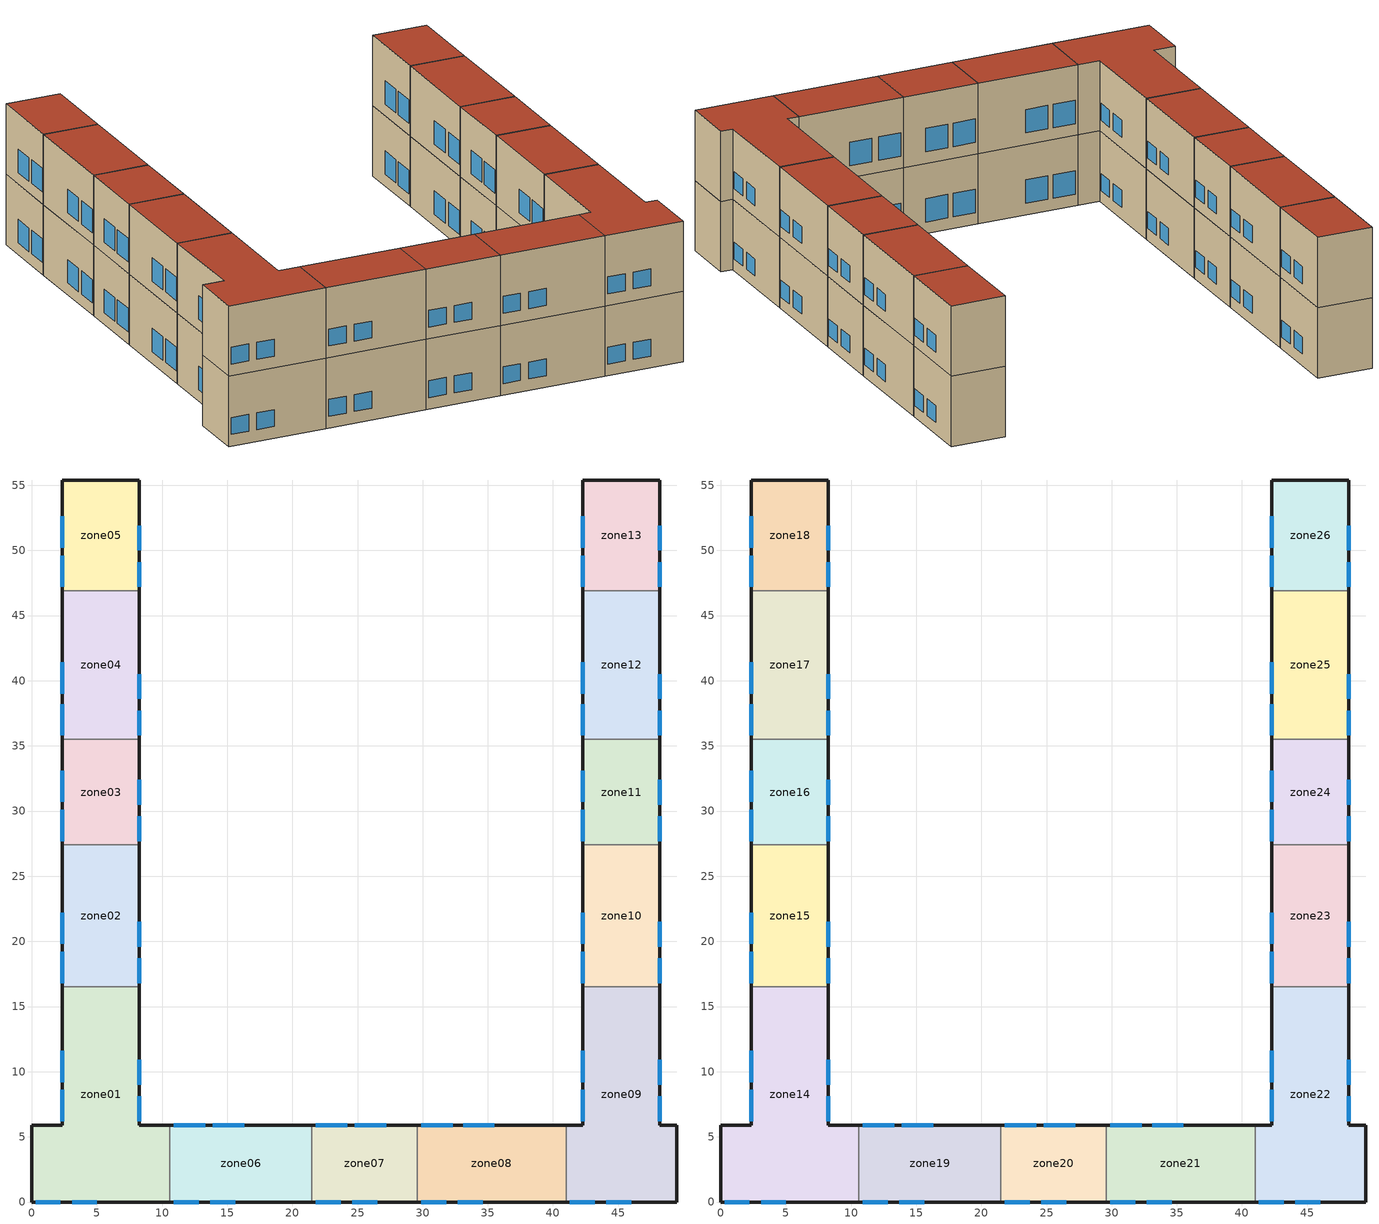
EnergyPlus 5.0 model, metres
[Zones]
zone01
 floor ground (GROUND_FLOOR): 0,0 0,5.9 2.35,5.9 2.35,16.5 8.25,16.5 8.25,5.9 10.6,5.9 10.6,0 z0
 wall outside (EXT_WALL): 10.6,5.9 8.25,5.9 8.25,16.5 / 2.35,16.5 2.35,5.9 0,5.9 0,0 10.6,0 z0:7.5
 wall to zone06 (ADJ_WALL): 10.6,0 10.6,5.9 z0:7.5
 wall to zone02 (ADJ_WALL): 8.25,16.5 2.35,16.5 z0:7.5
 window (EXT_WINDOW1): 0.3,0 2.2,0 / 3.1,0 5,0 / 8.25,6.2 8.25,8.1 / 8.25,9 8.25,10.9 z1.25:3.05; 2.35,8.6 2.35,6.2 / 2.35,11.6 2.35,9.2 z1.25:3.75
 ceiling to zone14 (ADJ_CEILING): 10.6,0 10.6,5.9 8.25,5.9 8.25,16.5 2.35,16.5 2.35,5.9 0,5.9 0,0 z7.5
zone02
 floor ground (GROUND_FLOOR): 2.35,27.4 8.25,27.4 8.25,16.5 2.35,16.5 z0
 wall outside (EXT_WALL): 8.25,16.5 8.25,27.4 / 2.35,27.4 2.35,16.5 z0:7.5
 wall to zone03 (ADJ_WALL): 8.25,27.4 2.35,27.4 z0:7.5
 wall to zone01 (ADJ_WALL): 2.35,16.5 8.25,16.5 z0:7.5
 window (EXT_WINDOW1): 8.25,16.8 8.25,18.7 / 8.25,19.6 8.25,21.5 z1.25:3.05; 2.35,19.2 2.35,16.8 / 2.35,22.2 2.35,19.8 z1.25:3.75
 ceiling to zone15 (ADJ_CEILING): 2.35,16.5 8.25,16.5 8.25,27.4 2.35,27.4 z7.5
zone03
 floor ground (GROUND_FLOOR): 2.35,35.5 8.25,35.5 8.25,27.4 2.35,27.4 z0
 wall outside (EXT_WALL): 8.25,27.4 8.25,35.5 / 2.35,35.5 2.35,27.4 z0:7.5
 wall to zone04 (ADJ_WALL): 8.25,35.5 2.35,35.5 z0:7.5
 wall to zone02 (ADJ_WALL): 2.35,27.4 8.25,27.4 z0:7.5
 window (EXT_WINDOW1): 8.25,27.7 8.25,29.6 / 8.25,30.5 8.25,32.4 z1.25:3.05; 2.35,30.1 2.35,27.7 / 2.35,33.1 2.35,30.7 z1.25:3.75
 ceiling to zone16 (ADJ_CEILING): 2.35,27.4 8.25,27.4 8.25,35.5 2.35,35.5 z7.5
zone04
 floor ground (GROUND_FLOOR): 2.35,46.9 8.25,46.9 8.25,35.5 2.35,35.5 z0
 wall outside (EXT_WALL): 8.25,35.5 8.25,46.9 / 2.35,46.9 2.35,35.5 z0:7.5
 wall to zone05 (ADJ_WALL): 8.25,46.9 2.35,46.9 z0:7.5
 wall to zone03 (ADJ_WALL): 2.35,35.5 8.25,35.5 z0:7.5
 window (EXT_WINDOW1): 8.25,35.8 8.25,37.7 / 8.25,38.6 8.25,40.5 z1.25:3.05; 2.35,38.2 2.35,35.8 / 2.35,41.4 2.35,39 z1.25:3.75
 ceiling to zone17 (ADJ_CEILING): 2.35,35.5 8.25,35.5 8.25,46.9 2.35,46.9 z7.5
zone05
 floor ground (GROUND_FLOOR): 2.35,55.4 8.25,55.4 8.25,46.9 2.35,46.9 z0
 wall outside (EXT_WALL): 8.25,46.9 8.25,55.4 2.35,55.4 2.35,46.9 z0:7.5
 wall to zone04 (ADJ_WALL): 2.35,46.9 8.25,46.9 z0:7.5
 window (EXT_WINDOW1): 8.25,47.2 8.25,49.1 / 8.25,50 8.25,51.9 z1.25:3.05; 2.35,49.6 2.35,47.2 / 2.35,52.6 2.35,50.2 z1.25:3.75
 ceiling to zone18 (ADJ_CEILING): 2.35,46.9 8.25,46.9 8.25,55.4 2.35,55.4 z7.5
zone06
 floor ground (GROUND_FLOOR): 10.6,5.9 21.5,5.9 21.5,0 10.6,0 z0
 wall outside (EXT_WALL): 21.5,5.9 10.6,5.9 / 10.6,0 21.5,0 z0:7.5
 wall to zone07 (ADJ_WALL): 21.5,0 21.5,5.9 z0:7.5
 wall to zone01 (ADJ_WALL): 10.6,5.9 10.6,0 z0:7.5
 window (EXT_WINDOW1): 10.9,0 12.8,0 / 13.7,0 15.6,0 z1.25:3.05; 13.3,5.9 10.9,5.9 / 16.3,5.9 13.9,5.9 z1.25:3.75
 ceiling to zone19 (ADJ_CEILING): 10.6,0 21.5,0 21.5,5.9 10.6,5.9 z7.5
zone07
 floor ground (GROUND_FLOOR): 21.5,5.9 29.6,5.9 29.6,0 21.5,0 z0
 wall outside (EXT_WALL): 29.6,5.9 21.5,5.9 / 21.5,0 29.6,0 z0:7.5
 wall to zone08 (ADJ_WALL): 29.6,0 29.6,5.9 z0:7.5
 wall to zone06 (ADJ_WALL): 21.5,5.9 21.5,0 z0:7.5
 window (EXT_WINDOW1): 21.8,0 23.7,0 / 24.6,0 26.5,0 z1.25:3.05; 24.2,5.9 21.8,5.9 / 27.2,5.9 24.8,5.9 z1.25:3.75
 ceiling to zone20 (ADJ_CEILING): 21.5,0 29.6,0 29.6,5.9 21.5,5.9 z7.5
zone08
 floor ground (GROUND_FLOOR): 29.6,5.9 41,5.9 41,0 29.6,0 z0
 wall outside (EXT_WALL): 41,5.9 29.6,5.9 / 29.6,0 41,0 z0:7.5
 wall to zone09 (ADJ_WALL): 41,0 41,5.9 z0:7.5
 wall to zone07 (ADJ_WALL): 29.6,5.9 29.6,0 z0:7.5
 window (EXT_WINDOW1): 29.9,0 31.8,0 / 32.7,0 34.6,0 z1.25:3.05; 32.3,5.9 29.9,5.9 / 35.5,5.9 33.1,5.9 z1.25:3.75
 ceiling to zone21 (ADJ_CEILING): 29.6,0 41,0 41,5.9 29.6,5.9 z7.5
zone09
 floor ground (GROUND_FLOOR): 41,0 41,5.9 42.3,5.9 42.3,16.5 48.2,16.5 48.2,5.9 49.5,5.9 49.5,0 z0
 wall outside (EXT_WALL): 41,0 49.5,0 49.5,5.9 48.2,5.9 48.2,16.5 / 42.3,16.5 42.3,5.9 41,5.9 z0:7.5
 wall to zone08 (ADJ_WALL): 41,5.9 41,0 z0:7.5
 wall to zone10 (ADJ_WALL): 48.2,16.5 42.3,16.5 z0:7.5
 window (EXT_WINDOW1): 41.3,0 43.2,0 / 44.1,0 46,0 / 48.2,6.2 48.2,8.1 / 48.2,9 48.2,10.9 z1.25:3.05; 42.3,8.6 42.3,6.2 / 42.3,11.6 42.3,9.2 z1.25:3.75
 ceiling to zone22 (ADJ_CEILING): 49.5,0 49.5,5.9 48.2,5.9 48.2,16.5 42.3,16.5 42.3,5.9 41,5.9 41,0 z7.5
zone10
 floor ground (GROUND_FLOOR): 42.3,27.4 48.2,27.4 48.2,16.5 42.3,16.5 z0
 wall outside (EXT_WALL): 48.2,16.5 48.2,27.4 / 42.3,27.4 42.3,16.5 z0:7.5
 wall to zone11 (ADJ_WALL): 48.2,27.4 42.3,27.4 z0:7.5
 wall to zone09 (ADJ_WALL): 42.3,16.5 48.2,16.5 z0:7.5
 window (EXT_WINDOW1): 48.2,16.8 48.2,18.7 / 48.2,19.6 48.2,21.5 z1.25:3.05; 42.3,19.2 42.3,16.8 / 42.3,22.2 42.3,19.8 z1.25:3.75
 ceiling to zone23 (ADJ_CEILING): 42.3,16.5 48.2,16.5 48.2,27.4 42.3,27.4 z7.5
zone11
 floor ground (GROUND_FLOOR): 42.3,35.5 48.2,35.5 48.2,27.4 42.3,27.4 z0
 wall outside (EXT_WALL): 48.2,27.4 48.2,35.5 / 42.3,35.5 42.3,27.4 z0:7.5
 wall to zone12 (ADJ_WALL): 48.2,35.5 42.3,35.5 z0:7.5
 wall to zone10 (ADJ_WALL): 42.3,27.4 48.2,27.4 z0:7.5
 window (EXT_WINDOW1): 48.2,27.7 48.2,29.6 / 48.2,30.5 48.2,32.4 z1.25:3.05; 42.3,30.1 42.3,27.7 / 42.3,33.1 42.3,30.7 z1.25:3.75
 ceiling to zone24 (ADJ_CEILING): 42.3,27.4 48.2,27.4 48.2,35.5 42.3,35.5 z7.5
zone12
 floor ground (GROUND_FLOOR): 42.3,46.9 48.2,46.9 48.2,35.5 42.3,35.5 z0
 wall outside (EXT_WALL): 48.2,35.5 48.2,46.9 / 42.3,46.9 42.3,35.5 z0:7.5
 wall to zone13 (ADJ_WALL): 48.2,46.9 42.3,46.9 z0:7.5
 wall to zone11 (ADJ_WALL): 42.3,35.5 48.2,35.5 z0:7.5
 window (EXT_WINDOW1): 48.2,35.8 48.2,37.7 / 48.2,38.6 48.2,40.5 z1.25:3.05; 42.3,38.2 42.3,35.8 / 42.3,41.4 42.3,39 z1.25:3.75
 ceiling to zone25 (ADJ_CEILING): 42.3,35.5 48.2,35.5 48.2,46.9 42.3,46.9 z7.5
zone13
 floor ground (GROUND_FLOOR): 42.3,55.4 48.2,55.4 48.2,46.9 42.3,46.9 z0
 wall outside (EXT_WALL): 48.2,46.9 48.2,55.4 42.3,55.4 42.3,46.9 z0:7.5
 wall to zone12 (ADJ_WALL): 42.3,46.9 48.2,46.9 z0:7.5
 window (EXT_WINDOW1): 48.2,47.2 48.2,49.1 / 48.2,50 48.2,51.9 z1.25:3.05; 42.3,49.6 42.3,47.2 / 42.3,52.6 42.3,50.2 z1.25:3.75
 ceiling to zone26 (ADJ_CEILING): 42.3,46.9 48.2,46.9 48.2,55.4 42.3,55.4 z7.5
zone14
 floor to zone01 (ADJ_CEILING): 0,0 0,5.9 2.35,5.9 2.35,16.5 8.25,16.5 8.25,5.9 10.6,5.9 10.6,0 z7.5
 wall outside (EXT_WALL): 10.6,5.9 8.25,5.9 8.25,16.5 / 2.35,16.5 2.35,5.9 0,5.9 0,0 10.6,0 z7.5:15
 wall to zone19 (ADJ_WALL): 10.6,0 10.6,5.9 z7.5:15
 wall to zone15 (ADJ_WALL): 8.25,16.5 2.35,16.5 z7.5:15
 window (EXT_WINDOW1): 0.3,0 2.2,0 / 3.1,0 5,0 / 8.25,6.2 8.25,8.1 / 8.25,9 8.25,10.9 z8.75:10.55; 2.35,8.6 2.35,6.2 / 2.35,11.6 2.35,9.2 z8.75:11.25
 roof outside (EXT_ROOF): 10.6,0 10.6,5.9 8.25,5.9 8.25,16.5 2.35,16.5 2.35,5.9 0,5.9 0,0 z15
zone15
 floor to zone02 (ADJ_CEILING): 2.35,27.4 8.25,27.4 8.25,16.5 2.35,16.5 z7.5
 wall outside (EXT_WALL): 8.25,16.5 8.25,27.4 / 2.35,27.4 2.35,16.5 z7.5:15
 wall to zone16 (ADJ_WALL): 8.25,27.4 2.35,27.4 z7.5:15
 wall to zone14 (ADJ_WALL): 2.35,16.5 8.25,16.5 z7.5:15
 window (EXT_WINDOW1): 8.25,16.8 8.25,18.7 / 8.25,19.6 8.25,21.5 z8.75:10.55; 2.35,19.2 2.35,16.8 / 2.35,22.2 2.35,19.8 z8.75:11.25
 roof outside (EXT_ROOF): 2.35,16.5 8.25,16.5 8.25,27.4 2.35,27.4 z15
zone16
 floor to zone03 (ADJ_CEILING): 2.35,35.5 8.25,35.5 8.25,27.4 2.35,27.4 z7.5
 wall outside (EXT_WALL): 8.25,27.4 8.25,35.5 / 2.35,35.5 2.35,27.4 z7.5:15
 wall to zone17 (ADJ_WALL): 8.25,35.5 2.35,35.5 z7.5:15
 wall to zone15 (ADJ_WALL): 2.35,27.4 8.25,27.4 z7.5:15
 window (EXT_WINDOW1): 8.25,27.7 8.25,29.6 / 8.25,30.5 8.25,32.4 z8.75:10.55; 2.35,30.1 2.35,27.7 / 2.35,33.1 2.35,30.7 z8.75:11.25
 roof outside (EXT_ROOF): 2.35,27.4 8.25,27.4 8.25,35.5 2.35,35.5 z15
zone17
 floor to zone04 (ADJ_CEILING): 2.35,46.9 8.25,46.9 8.25,35.5 2.35,35.5 z7.5
 wall outside (EXT_WALL): 8.25,35.5 8.25,46.9 / 2.35,46.9 2.35,35.5 z7.5:15
 wall to zone18 (ADJ_WALL): 8.25,46.9 2.35,46.9 z7.5:15
 wall to zone16 (ADJ_WALL): 2.35,35.5 8.25,35.5 z7.5:15
 window (EXT_WINDOW1): 8.25,35.8 8.25,37.7 / 8.25,38.6 8.25,40.5 z8.75:10.55; 2.35,38.2 2.35,35.8 / 2.35,41.4 2.35,39 z8.75:11.25
 roof outside (EXT_ROOF): 2.35,35.5 8.25,35.5 8.25,46.9 2.35,46.9 z15
zone18
 floor to zone05 (ADJ_CEILING): 2.35,55.4 8.25,55.4 8.25,46.9 2.35,46.9 z7.5
 wall outside (EXT_WALL): 8.25,46.9 8.25,55.4 2.35,55.4 2.35,46.9 z7.5:15
 wall to zone17 (ADJ_WALL): 2.35,46.9 8.25,46.9 z7.5:15
 window (EXT_WINDOW1): 8.25,47.2 8.25,49.1 / 8.25,50 8.25,51.9 z8.75:10.55; 2.35,49.6 2.35,47.2 / 2.35,52.6 2.35,50.2 z8.75:11.25
 roof outside (EXT_ROOF): 2.35,46.9 8.25,46.9 8.25,55.4 2.35,55.4 z15
zone19
 floor to zone06 (ADJ_CEILING): 10.6,5.9 21.5,5.9 21.5,0 10.6,0 z7.5
 wall outside (EXT_WALL): 21.5,5.9 10.6,5.9 / 10.6,0 21.5,0 z7.5:15
 wall to zone20 (ADJ_WALL): 21.5,0 21.5,5.9 z7.5:15
 wall to zone14 (ADJ_WALL): 10.6,5.9 10.6,0 z7.5:15
 window (EXT_WINDOW1): 10.9,0 12.8,0 / 13.7,0 15.6,0 z8.75:10.55; 13.3,5.9 10.9,5.9 / 16.3,5.9 13.9,5.9 z8.75:11.25
 roof outside (EXT_ROOF): 10.6,0 21.5,0 21.5,5.9 10.6,5.9 z15
zone20
 floor to zone07 (ADJ_CEILING): 21.5,5.9 29.6,5.9 29.6,0 21.5,0 z7.5
 wall outside (EXT_WALL): 29.6,5.9 21.5,5.9 / 21.5,0 29.6,0 z7.5:15
 wall to zone21 (ADJ_WALL): 29.6,0 29.6,5.9 z7.5:15
 wall to zone19 (ADJ_WALL): 21.5,5.9 21.5,0 z7.5:15
 window (EXT_WINDOW1): 21.8,0 23.7,0 / 24.6,0 26.5,0 z8.75:10.55; 24.2,5.9 21.8,5.9 / 27.2,5.9 24.8,5.9 z8.75:11.25
 roof outside (EXT_ROOF): 21.5,0 29.6,0 29.6,5.9 21.5,5.9 z15
zone21
 floor to zone08 (ADJ_CEILING): 29.6,5.9 41,5.9 41,0 29.6,0 z7.5
 wall outside (EXT_WALL): 41,5.9 29.6,5.9 / 29.6,0 41,0 z7.5:15
 wall to zone22 (ADJ_WALL): 41,0 41,5.9 z7.5:15
 wall to zone20 (ADJ_WALL): 29.6,5.9 29.6,0 z7.5:15
 window (EXT_WINDOW1): 29.9,0 31.8,0 / 32.7,0 34.6,0 z8.75:10.55; 32.3,5.9 29.9,5.9 / 35.5,5.9 33.1,5.9 z8.75:11.25
 roof outside (EXT_ROOF): 29.6,0 41,0 41,5.9 29.6,5.9 z15
zone22
 floor to zone09 (ADJ_CEILING): 41,0 41,5.9 42.3,5.9 42.3,16.5 48.2,16.5 48.2,5.9 49.5,5.9 49.5,0 z7.5
 wall outside (EXT_WALL): 41,0 49.5,0 49.5,5.9 48.2,5.9 48.2,16.5 / 42.3,16.5 42.3,5.9 41,5.9 z7.5:15
 wall to zone21 (ADJ_WALL): 41,5.9 41,0 z7.5:15
 wall to zone23 (ADJ_WALL): 48.2,16.5 42.3,16.5 z7.5:15
 window (EXT_WINDOW1): 41.3,0 43.2,0 / 44.1,0 46,0 / 48.2,6.2 48.2,8.1 / 48.2,9 48.2,10.9 z8.75:10.55; 42.3,8.6 42.3,6.2 / 42.3,11.6 42.3,9.2 z8.75:11.25
 roof outside (EXT_ROOF): 49.5,0 49.5,5.9 48.2,5.9 48.2,16.5 42.3,16.5 42.3,5.9 41,5.9 41,0 z15
zone23
 floor to zone10 (ADJ_CEILING): 42.3,27.4 48.2,27.4 48.2,16.5 42.3,16.5 z7.5
 wall outside (EXT_WALL): 48.2,16.5 48.2,27.4 / 42.3,27.4 42.3,16.5 z7.5:15
 wall to zone24 (ADJ_WALL): 48.2,27.4 42.3,27.4 z7.5:15
 wall to zone22 (ADJ_WALL): 42.3,16.5 48.2,16.5 z7.5:15
 window (EXT_WINDOW1): 48.2,16.8 48.2,18.7 / 48.2,19.6 48.2,21.5 z8.75:10.55; 42.3,19.2 42.3,16.8 / 42.3,22.2 42.3,19.8 z8.75:11.25
 roof outside (EXT_ROOF): 42.3,16.5 48.2,16.5 48.2,27.4 42.3,27.4 z15
zone24
 floor to zone11 (ADJ_CEILING): 42.3,35.5 48.2,35.5 48.2,27.4 42.3,27.4 z7.5
 wall outside (EXT_WALL): 48.2,27.4 48.2,35.5 / 42.3,35.5 42.3,27.4 z7.5:15
 wall to zone25 (ADJ_WALL): 48.2,35.5 42.3,35.5 z7.5:15
 wall to zone23 (ADJ_WALL): 42.3,27.4 48.2,27.4 z7.5:15
 window (EXT_WINDOW1): 48.2,27.7 48.2,29.6 / 48.2,30.5 48.2,32.4 z8.75:10.55; 42.3,30.1 42.3,27.7 / 42.3,33.1 42.3,30.7 z8.75:11.25
 roof outside (EXT_ROOF): 42.3,27.4 48.2,27.4 48.2,35.5 42.3,35.5 z15
zone25
 floor to zone12 (ADJ_CEILING): 42.3,46.9 48.2,46.9 48.2,35.5 42.3,35.5 z7.5
 wall outside (EXT_WALL): 48.2,35.5 48.2,46.9 / 42.3,46.9 42.3,35.5 z7.5:15
 wall to zone26 (ADJ_WALL): 48.2,46.9 42.3,46.9 z7.5:15
 wall to zone24 (ADJ_WALL): 42.3,35.5 48.2,35.5 z7.5:15
 window (EXT_WINDOW1): 48.2,35.8 48.2,37.7 / 48.2,38.6 48.2,40.5 z8.75:10.55; 42.3,38.2 42.3,35.8 / 42.3,41.4 42.3,39 z8.75:11.25
 roof outside (EXT_ROOF): 42.3,35.5 48.2,35.5 48.2,46.9 42.3,46.9 z15
zone26
 floor to zone13 (ADJ_CEILING): 42.3,55.4 48.2,55.4 48.2,46.9 42.3,46.9 z7.5
 wall outside (EXT_WALL): 48.2,46.9 48.2,55.4 42.3,55.4 42.3,46.9 z7.5:15
 wall to zone25 (ADJ_WALL): 42.3,46.9 48.2,46.9 z7.5:15
 window (EXT_WINDOW1): 48.2,47.2 48.2,49.1 / 48.2,50 48.2,51.9 z8.75:10.55; 42.3,49.6 42.3,47.2 / 42.3,52.6 42.3,50.2 z8.75:11.25
 roof outside (EXT_ROOF): 42.3,46.9 48.2,46.9 48.2,55.4 42.3,55.4 z15
[Building]
zone03: North Axis {deg}=0; Terrain=City; Loads Convergence Tolerance Value=0; Temperature Convergence Tolerance Value {deltaC}=0; Solar Distribution=FullInteriorAndExterior; Maximum Number of Warmup Days=0
[Site:Location]
not used: Latitude {deg}=0; Longitude {deg}=0; Time Zone {hr}=0; Elevation {m}=0
[Construction]
GROUND_FLOOR; EXT_WALL; EXT_ROOF; ADJ_WALL; ADJ_CEILING; EXT_WINDOW1: 
[WindowProperty:ShadingControl]
ESHADE=0; ISHADE=INPUT 1*MAX_ISHADE : SHADECNTRL=ISHADE_INTERNAL
[SurfaceProperty:OtherSideCoefficients]
BOUNDARY=IDENTICAL; BOUNDARY=INPUT 1*TBOUNDARY; BOUNDARY=INPUT 1*TBOUNDARY_2; BOUNDARY=INPUT 1*TBOUNDARY_3; BOUNDARY=INPUT 1*TGROUND; BOUNDARY=20; BOUNDARY=15
[Zone]
zone01; zone02; zone03; zone04; zone05; zone06; zone07; zone08; zone09; zone10; zone11; zone12; zone13; zone14; zone15; zone16; zone17; zone18; zone19; zone20; zone21; zone22; zone23; zone24; zone25; zone26: 0, 0, 0, 0, , 1
